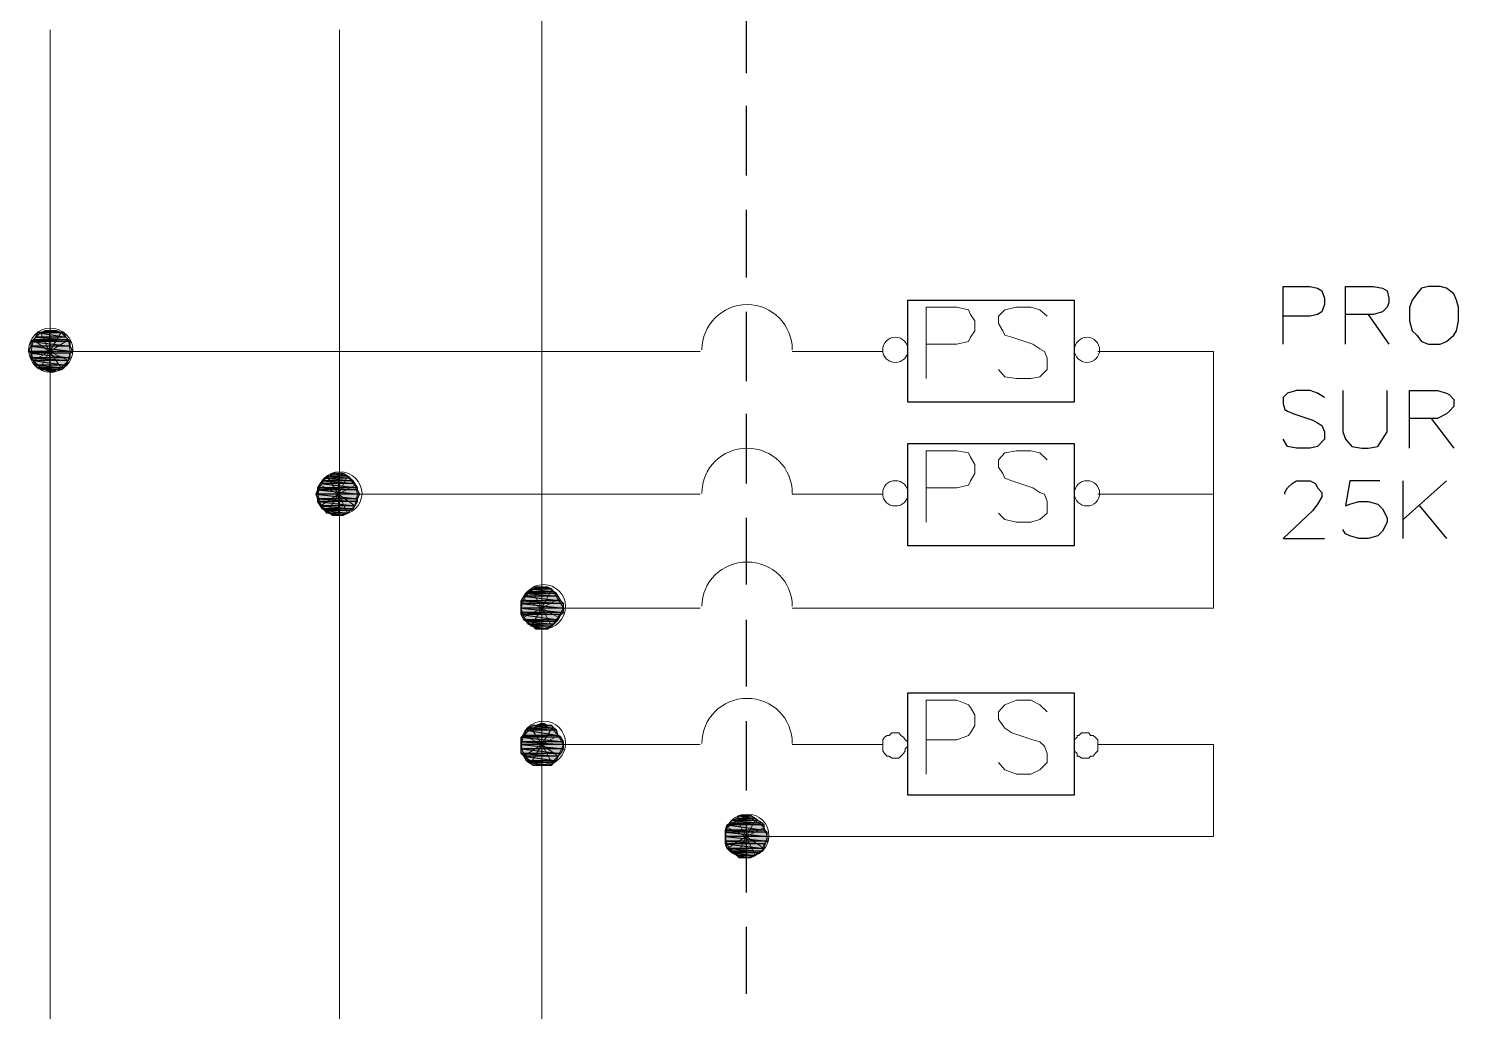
# Model space of a CAD drawing. Header units: millimetres. Extents: x 3240 to 3412, y 1366 to 1426.
# Drawn here: x 3254.672 to 3257.288, y 1376.776 to 1378.575 of the extents above; entities that cross this region are included whole.
import ezdxf

# ---------------------------------------------------------------- set-up
doc = ezdxf.new("R2010")
doc.units = ezdxf.units.MM

msp = doc.modelspace()

# ---------------------------------------------------------------- hatches: boundary and pattern name
at = {"true_color": 0x000007}
h = msp.add_hatch(color=7, dxfattribs=at)
h.paths.add_polyline_path([(3254.7362, 1378.0186), (3254.6882, 1378.0186), (3254.7395, 1378.0103)])
h.paths.add_polyline_path([(3254.6882, 1378.0186), (3254.7395, 1378.0103), (3254.6849, 1378.0103)])
h = msp.add_hatch(color=7, dxfattribs=at)
h.paths.add_polyline_path([(3254.7229, 1378.0219), (3254.7014, 1378.0219), (3254.7312, 1378.0186)])
h.paths.add_polyline_path([(3254.7014, 1378.0219), (3254.7312, 1378.0186), (3254.6932, 1378.0186)])
h = msp.add_hatch(color=7, dxfattribs=at)
h.paths.add_polyline_path([(3254.7477, 1377.9938), (3254.6766, 1377.9938), (3254.7527, 1377.9839)])
h.paths.add_polyline_path([(3254.6766, 1377.9938), (3254.7527, 1377.9839), (3254.6717, 1377.9839)])
h = msp.add_hatch(color=7, dxfattribs=at)
h.paths.add_polyline_path([(3254.7444, 1378.0054), (3254.6799, 1378.0054), (3254.7477, 1378.0021)])
h.paths.add_polyline_path([(3254.6799, 1378.0054), (3254.7477, 1378.0021), (3254.6766, 1378.0021)])
h = msp.add_hatch(color=7, dxfattribs=at)
h.paths.add_polyline_path([(3254.7477, 1378.0021), (3254.6766, 1378.0021), (3254.7477, 1377.9938)])
h.paths.add_polyline_path([(3254.6766, 1378.0021), (3254.7477, 1377.9938), (3254.6766, 1377.9938)])
h = msp.add_hatch(color=7, dxfattribs=at)
h.paths.add_polyline_path([(3254.7395, 1378.0103), (3254.6849, 1378.0103), (3254.7444, 1378.0054)])
h.paths.add_polyline_path([(3254.6849, 1378.0103), (3254.7444, 1378.0054), (3254.6799, 1378.0054)])
h = msp.add_hatch(color=7, dxfattribs=at)
h.paths.add_polyline_path([(3254.7527, 1377.9839), (3254.6717, 1377.9839), (3254.7477, 1377.9806)])
h.paths.add_polyline_path([(3254.6717, 1377.9839), (3254.7477, 1377.9806), (3254.6766, 1377.9806)])
h = msp.add_hatch(color=7, dxfattribs=at)
h.paths.add_polyline_path([(3254.7477, 1377.9806), (3254.6766, 1377.9806), (3254.7477, 1377.9723)])
h.paths.add_polyline_path([(3254.6766, 1377.9806), (3254.7477, 1377.9723), (3254.6766, 1377.9723)])
h = msp.add_hatch(color=7, dxfattribs=at)
h.paths.add_polyline_path([(3254.7477, 1377.9723), (3254.6766, 1377.9723), (3254.7444, 1377.9673)])
h.paths.add_polyline_path([(3254.6766, 1377.9723), (3254.7444, 1377.9673), (3254.6799, 1377.9673)])
h = msp.add_hatch(color=7, dxfattribs=at)
h.paths.add_polyline_path([(3254.7444, 1377.9673), (3254.6799, 1377.9673), (3254.7395, 1377.9591)])
h.paths.add_polyline_path([(3254.6799, 1377.9673), (3254.7395, 1377.9591), (3254.6849, 1377.9591)])
h = msp.add_hatch(color=7, dxfattribs=at)
h.paths.add_polyline_path([(3254.7395, 1377.9591), (3254.6849, 1377.9591), (3254.7362, 1377.9541)])
h.paths.add_polyline_path([(3254.6849, 1377.9591), (3254.7362, 1377.9541), (3254.6882, 1377.9541)])
h = msp.add_hatch(color=7, dxfattribs=at)
h.paths.add_polyline_path([(3254.7362, 1377.9541), (3254.6882, 1377.9541), (3254.7312, 1377.9508)])
h.paths.add_polyline_path([(3254.6882, 1377.9541), (3254.7312, 1377.9508), (3254.6932, 1377.9508)])
h = msp.add_hatch(color=7, dxfattribs=at)
h.paths.add_polyline_path([(3254.7229, 1377.9508), (3254.7014, 1377.9508), (3254.7147, 1377.9458)])
h.paths.add_polyline_path([(3254.7014, 1377.9508), (3254.7147, 1377.9458), (3254.7097, 1377.9458)])
h = msp.add_hatch(color=7, dxfattribs=at)
h.paths.add_polyline_path([(3255.2555, 1377.7556), (3255.2224, 1377.7556), (3255.2604, 1377.7523)])
h.paths.add_polyline_path([(3255.2224, 1377.7556), (3255.2604, 1377.7523), (3255.2141, 1377.7523)])
h = msp.add_hatch(color=7, dxfattribs=at)
h.paths.add_polyline_path([(3255.2472, 1377.7606), (3255.2274, 1377.7606), (3255.2555, 1377.7556)])
h.paths.add_polyline_path([(3255.2274, 1377.7606), (3255.2555, 1377.7556), (3255.2224, 1377.7556)])
h = msp.add_hatch(color=7, dxfattribs=at)
h.paths.add_polyline_path([(3255.2737, 1377.7308), (3255.2009, 1377.7308), (3255.277, 1377.7226)])
h.paths.add_polyline_path([(3255.2009, 1377.7308), (3255.277, 1377.7226), (3255.1976, 1377.7226)])
h = msp.add_hatch(color=7, dxfattribs=at)
h.paths.add_polyline_path([(3255.2687, 1377.7424), (3255.2059, 1377.7424), (3255.2737, 1377.7341)])
h.paths.add_polyline_path([(3255.2059, 1377.7424), (3255.2737, 1377.7341), (3255.2009, 1377.7341)])
h = msp.add_hatch(color=7, dxfattribs=at)
h.paths.add_polyline_path([(3255.2737, 1377.7341), (3255.2009, 1377.7341), (3255.2737, 1377.7308)])
h.paths.add_polyline_path([(3255.2009, 1377.7341), (3255.2737, 1377.7308), (3255.2009, 1377.7308)])
h = msp.add_hatch(color=7, dxfattribs=at)
h.paths.add_polyline_path([(3255.2654, 1377.7474), (3255.2092, 1377.7474), (3255.2687, 1377.7424)])
h.paths.add_polyline_path([(3255.2092, 1377.7474), (3255.2687, 1377.7424), (3255.2059, 1377.7424)])
h = msp.add_hatch(color=7, dxfattribs=at)
h.paths.add_polyline_path([(3255.2604, 1377.7523), (3255.2141, 1377.7523), (3255.2654, 1377.7474)])
h.paths.add_polyline_path([(3255.2141, 1377.7523), (3255.2654, 1377.7474), (3255.2092, 1377.7474)])
h = msp.add_hatch(color=7, dxfattribs=at)
h.paths.add_polyline_path([(3255.277, 1377.7226), (3255.1976, 1377.7226), (3255.2737, 1377.7143)])
h.paths.add_polyline_path([(3255.1976, 1377.7226), (3255.2737, 1377.7143), (3255.2009, 1377.7143)])
h = msp.add_hatch(color=7, dxfattribs=at)
h.paths.add_polyline_path([(3255.2737, 1377.7143), (3255.2009, 1377.7143), (3255.2737, 1377.7093)])
h.paths.add_polyline_path([(3255.2009, 1377.7143), (3255.2737, 1377.7093), (3255.2009, 1377.7093)])
h = msp.add_hatch(color=7, dxfattribs=at)
h.paths.add_polyline_path([(3255.2737, 1377.7093), (3255.2009, 1377.7093), (3255.2687, 1377.7011)])
h.paths.add_polyline_path([(3255.2009, 1377.7093), (3255.2687, 1377.7011), (3255.2059, 1377.7011)])
h = msp.add_hatch(color=7, dxfattribs=at)
h.paths.add_polyline_path([(3255.2687, 1377.7011), (3255.2059, 1377.7011), (3255.2654, 1377.6961)])
h.paths.add_polyline_path([(3255.2059, 1377.7011), (3255.2654, 1377.6961), (3255.2092, 1377.6961)])
h = msp.add_hatch(color=7, dxfattribs=at)
h.paths.add_polyline_path([(3255.2654, 1377.6961), (3255.2092, 1377.6961), (3255.2604, 1377.6928)])
h.paths.add_polyline_path([(3255.2092, 1377.6961), (3255.2604, 1377.6928), (3255.2141, 1377.6928)])
h = msp.add_hatch(color=7, dxfattribs=at)
h.paths.add_polyline_path([(3255.2604, 1377.6928), (3255.2141, 1377.6928), (3255.2555, 1377.6878)])
h.paths.add_polyline_path([(3255.2141, 1377.6928), (3255.2555, 1377.6878), (3255.2224, 1377.6878)])
h = msp.add_hatch(color=7, dxfattribs=at)
h.paths.add_polyline_path([(3255.2555, 1377.6878), (3255.2224, 1377.6878), (3255.2472, 1377.6845)])
h.paths.add_polyline_path([(3255.2224, 1377.6878), (3255.2472, 1377.6845), (3255.2274, 1377.6845)])
h = msp.add_hatch(color=7, dxfattribs=at)
h.paths.add_polyline_path([(3255.6326, 1377.5439), (3255.5863, 1377.5439), (3255.6375, 1377.5406)])
h.paths.add_polyline_path([(3255.5863, 1377.5439), (3255.6375, 1377.5406), (3255.583, 1377.5406)])
h = msp.add_hatch(color=7, dxfattribs=at)
h.paths.add_polyline_path([(3255.6293, 1377.5489), (3255.5945, 1377.5489), (3255.6326, 1377.5439)])
h.paths.add_polyline_path([(3255.5945, 1377.5489), (3255.6326, 1377.5439), (3255.5863, 1377.5439)])
h = msp.add_hatch(color=7, dxfattribs=at)
h.paths.add_polyline_path([(3255.621, 1377.5522), (3255.5995, 1377.5522), (3255.6293, 1377.5489)])
h.paths.add_polyline_path([(3255.5995, 1377.5522), (3255.6293, 1377.5489), (3255.5945, 1377.5489)])
h = msp.add_hatch(color=7, dxfattribs=at)
h.paths.add_polyline_path([(3255.6408, 1377.5357), (3255.578, 1377.5357), (3255.6458, 1377.5274)])
h.paths.add_polyline_path([(3255.578, 1377.5357), (3255.6458, 1377.5274), (3255.573, 1377.5274)])
h = msp.add_hatch(color=7, dxfattribs=at)
h.paths.add_polyline_path([(3255.6458, 1377.5274), (3255.573, 1377.5274), (3255.6508, 1377.5224)])
h.paths.add_polyline_path([(3255.573, 1377.5274), (3255.6508, 1377.5224), (3255.573, 1377.5224)])
h = msp.add_hatch(color=7, dxfattribs=at)
h.paths.add_polyline_path([(3255.6508, 1377.5224), (3255.573, 1377.5224), (3255.6508, 1377.5142)])
h.paths.add_polyline_path([(3255.573, 1377.5224), (3255.6508, 1377.5142), (3255.573, 1377.5142)])
h = msp.add_hatch(color=7, dxfattribs=at)
h.paths.add_polyline_path([(3255.6375, 1377.5406), (3255.583, 1377.5406), (3255.6408, 1377.5357)])
h.paths.add_polyline_path([(3255.583, 1377.5406), (3255.6408, 1377.5357), (3255.578, 1377.5357)])
h = msp.add_hatch(color=7, dxfattribs=at)
h.paths.add_polyline_path([(3255.6508, 1377.5142), (3255.573, 1377.5142), (3255.6508, 1377.5059)])
h.paths.add_polyline_path([(3255.573, 1377.5142), (3255.6508, 1377.5059), (3255.573, 1377.5059)])
h = msp.add_hatch(color=7, dxfattribs=at)
h.paths.add_polyline_path([(3255.6508, 1377.5059), (3255.573, 1377.5059), (3255.6458, 1377.5026)])
h.paths.add_polyline_path([(3255.573, 1377.5059), (3255.6458, 1377.5026), (3255.573, 1377.5026)])
h = msp.add_hatch(color=7, dxfattribs=at)
h.paths.add_polyline_path([(3255.6458, 1377.5026), (3255.573, 1377.5026), (3255.6408, 1377.4927)])
h.paths.add_polyline_path([(3255.573, 1377.5026), (3255.6408, 1377.4927), (3255.578, 1377.4927)])
h = msp.add_hatch(color=7, dxfattribs=at)
h.paths.add_polyline_path([(3255.6408, 1377.4927), (3255.578, 1377.4927), (3255.6375, 1377.4894)])
h.paths.add_polyline_path([(3255.578, 1377.4927), (3255.6375, 1377.4894), (3255.583, 1377.4894)])
h = msp.add_hatch(color=7, dxfattribs=at)
h.paths.add_polyline_path([(3255.6375, 1377.4894), (3255.583, 1377.4894), (3255.6326, 1377.4844)])
h.paths.add_polyline_path([(3255.583, 1377.4894), (3255.6326, 1377.4844), (3255.5863, 1377.4844)])
h = msp.add_hatch(color=7, dxfattribs=at)
h.paths.add_polyline_path([(3255.6326, 1377.4844), (3255.5863, 1377.4844), (3255.6293, 1377.4811)])
h.paths.add_polyline_path([(3255.5863, 1377.4844), (3255.6293, 1377.4811), (3255.5945, 1377.4811)])
h = msp.add_hatch(color=7, dxfattribs=at)
h.paths.add_polyline_path([(3255.6293, 1377.4811), (3255.5945, 1377.4811), (3255.621, 1377.4761)])
h.paths.add_polyline_path([(3255.5945, 1377.4811), (3255.621, 1377.4761), (3255.5995, 1377.4761)])
h = msp.add_hatch(color=7, dxfattribs=at)
h.paths.add_polyline_path([(3255.6375, 1377.2909), (3255.583, 1377.2909), (3255.6408, 1377.281)])
h.paths.add_polyline_path([(3255.583, 1377.2909), (3255.6408, 1377.281), (3255.578, 1377.281)])
h = msp.add_hatch(color=7, dxfattribs=at)
h.paths.add_polyline_path([(3255.6326, 1377.2942), (3255.5863, 1377.2942), (3255.6375, 1377.2909)])
h.paths.add_polyline_path([(3255.5863, 1377.2942), (3255.6375, 1377.2909), (3255.583, 1377.2909)])
h = msp.add_hatch(color=7, dxfattribs=at)
h.paths.add_polyline_path([(3255.6293, 1377.2992), (3255.5945, 1377.2992), (3255.6326, 1377.2942)])
h.paths.add_polyline_path([(3255.5945, 1377.2992), (3255.6326, 1377.2942), (3255.5863, 1377.2942)])
h = msp.add_hatch(color=7, dxfattribs=at)
h.paths.add_polyline_path([(3255.616, 1377.3025), (3255.6078, 1377.3025), (3255.621, 1377.2992)])
h.paths.add_polyline_path([(3255.6078, 1377.3025), (3255.621, 1377.2992), (3255.5995, 1377.2992)])
h = msp.add_hatch(color=7, dxfattribs=at)
h.paths.add_polyline_path([(3255.6408, 1377.281), (3255.578, 1377.281), (3255.6458, 1377.2777)])
h.paths.add_polyline_path([(3255.578, 1377.281), (3255.6458, 1377.2777), (3255.573, 1377.2777)])
h = msp.add_hatch(color=7, dxfattribs=at)
h.paths.add_polyline_path([(3255.6458, 1377.2777), (3255.573, 1377.2777), (3255.6508, 1377.2694)])
h.paths.add_polyline_path([(3255.573, 1377.2777), (3255.6508, 1377.2694), (3255.573, 1377.2694)])
h = msp.add_hatch(color=7, dxfattribs=at)
h.paths.add_polyline_path([(3255.6508, 1377.2694), (3255.573, 1377.2694), (3255.6508, 1377.2644)])
h.paths.add_polyline_path([(3255.573, 1377.2694), (3255.6508, 1377.2644), (3255.573, 1377.2644)])
h = msp.add_hatch(color=7, dxfattribs=at)
h.paths.add_polyline_path([(3255.6508, 1377.2644), (3255.573, 1377.2644), (3255.6508, 1377.2562)])
h.paths.add_polyline_path([(3255.573, 1377.2644), (3255.6508, 1377.2562), (3255.573, 1377.2562)])
h = msp.add_hatch(color=7, dxfattribs=at)
h.paths.add_polyline_path([(3255.6508, 1377.2562), (3255.573, 1377.2562), (3255.6458, 1377.2479)])
h.paths.add_polyline_path([(3255.573, 1377.2562), (3255.6458, 1377.2479), (3255.573, 1377.2479)])
h = msp.add_hatch(color=7, dxfattribs=at)
h.paths.add_polyline_path([(3255.6458, 1377.2479), (3255.573, 1377.2479), (3255.6408, 1377.2429)])
h.paths.add_polyline_path([(3255.573, 1377.2479), (3255.6408, 1377.2429), (3255.578, 1377.2429)])
h = msp.add_hatch(color=7, dxfattribs=at)
h.paths.add_polyline_path([(3255.6408, 1377.2429), (3255.578, 1377.2429), (3255.6375, 1377.2347)])
h.paths.add_polyline_path([(3255.578, 1377.2429), (3255.6375, 1377.2347), (3255.583, 1377.2347)])
h = msp.add_hatch(color=7, dxfattribs=at)
h.paths.add_polyline_path([(3255.6375, 1377.2347), (3255.583, 1377.2347), (3255.6326, 1377.2313)])
h.paths.add_polyline_path([(3255.583, 1377.2347), (3255.6326, 1377.2313), (3255.5863, 1377.2313)])
h = msp.add_hatch(color=7, dxfattribs=at)
h.paths.add_polyline_path([(3255.6326, 1377.2313), (3255.5863, 1377.2313), (3255.6293, 1377.2264)])
h.paths.add_polyline_path([(3255.5863, 1377.2313), (3255.6293, 1377.2264), (3255.5945, 1377.2264)])
h = msp.add_hatch(color=7, dxfattribs=at)
h.paths.add_polyline_path([(3256.0063, 1377.1255), (3255.9584, 1377.1255), (3256.0146, 1377.1205)])
h.paths.add_polyline_path([(3255.9584, 1377.1255), (3256.0146, 1377.1205), (3255.9551, 1377.1205)])
h = msp.add_hatch(color=7, dxfattribs=at)
h.paths.add_polyline_path([(3256.0014, 1377.1288), (3255.9683, 1377.1288), (3256.0063, 1377.1255)])
h.paths.add_polyline_path([(3255.9683, 1377.1288), (3256.0063, 1377.1255), (3255.9584, 1377.1255)])
h = msp.add_hatch(color=7, dxfattribs=at)
h.paths.add_polyline_path([(3255.9931, 1377.1338), (3255.9716, 1377.1338), (3256.0014, 1377.1288)])
h.paths.add_polyline_path([(3255.9716, 1377.1338), (3256.0014, 1377.1288), (3255.9683, 1377.1288)])
h = msp.add_hatch(color=7, dxfattribs=at)
h.paths.add_polyline_path([(3256.0179, 1377.1172), (3255.9501, 1377.1172), (3256.0179, 1377.1073)])
h.paths.add_polyline_path([(3255.9501, 1377.1172), (3256.0179, 1377.1073), (3255.9468, 1377.1073)])
h = msp.add_hatch(color=7, dxfattribs=at)
h.paths.add_polyline_path([(3256.0179, 1377.1073), (3255.9468, 1377.1073), (3256.0229, 1377.104)])
h.paths.add_polyline_path([(3255.9468, 1377.1073), (3256.0229, 1377.104), (3255.9468, 1377.104)])
h = msp.add_hatch(color=7, dxfattribs=at)
h.paths.add_polyline_path([(3256.0229, 1377.104), (3255.9468, 1377.104), (3256.0229, 1377.0957)])
h.paths.add_polyline_path([(3255.9468, 1377.104), (3256.0229, 1377.0957), (3255.9468, 1377.0957)])
h = msp.add_hatch(color=7, dxfattribs=at)
h.paths.add_polyline_path([(3256.0146, 1377.1205), (3255.9551, 1377.1205), (3256.0179, 1377.1172)])
h.paths.add_polyline_path([(3255.9551, 1377.1205), (3256.0179, 1377.1172), (3255.9501, 1377.1172)])
h = msp.add_hatch(color=7, dxfattribs=at)
h.paths.add_polyline_path([(3256.0229, 1377.0957), (3255.9468, 1377.0957), (3256.0229, 1377.0875)])
h.paths.add_polyline_path([(3255.9468, 1377.0957), (3256.0229, 1377.0875), (3255.9468, 1377.0875)])
h = msp.add_hatch(color=7, dxfattribs=at)
h.paths.add_polyline_path([(3256.0229, 1377.0875), (3255.9468, 1377.0875), (3256.0179, 1377.0825)])
h.paths.add_polyline_path([(3255.9468, 1377.0875), (3256.0179, 1377.0825), (3255.9468, 1377.0825)])
h = msp.add_hatch(color=7, dxfattribs=at)
h.paths.add_polyline_path([(3256.0179, 1377.0825), (3255.9468, 1377.0825), (3256.0179, 1377.0742)])
h.paths.add_polyline_path([(3255.9468, 1377.0825), (3256.0179, 1377.0742), (3255.9501, 1377.0742)])
h = msp.add_hatch(color=7, dxfattribs=at)
h.paths.add_polyline_path([(3256.0179, 1377.0742), (3255.9501, 1377.0742), (3256.0146, 1377.0693)])
h.paths.add_polyline_path([(3255.9501, 1377.0742), (3256.0146, 1377.0693), (3255.9551, 1377.0693)])
h = msp.add_hatch(color=7, dxfattribs=at)
h.paths.add_polyline_path([(3256.0146, 1377.0693), (3255.9551, 1377.0693), (3256.0063, 1377.066)])
h.paths.add_polyline_path([(3255.9551, 1377.0693), (3256.0063, 1377.066), (3255.9584, 1377.066)])
h = msp.add_hatch(color=7, dxfattribs=at)
h.paths.add_polyline_path([(3256.0063, 1377.066), (3255.9584, 1377.066), (3256.0014, 1377.061)])
h.paths.add_polyline_path([(3255.9584, 1377.066), (3256.0014, 1377.061), (3255.9683, 1377.061)])
h = msp.add_hatch(color=7, dxfattribs=at)
h.paths.add_polyline_path([(3256.0014, 1377.061), (3255.9683, 1377.061), (3255.9931, 1377.0577)])
h.paths.add_polyline_path([(3255.9683, 1377.061), (3255.9931, 1377.0577), (3255.9716, 1377.0577)])

# ---------------------------------------------------------------- linework, layer by layer
at = {"color": 7, "linetype": 'Continuous', "lineweight": 13, "true_color": 0x000007}
msp.add_lwpolyline([(3255.6111, 1379.7072), (3255.6111, 1371.2194), (3255.6111, 1371.2194)], dxfattribs=at)
at = {"color": 7, "linetype": 'Continuous', "lineweight": 25, "true_color": 0x000007}
for points in [[(3255.9848, 1378.619), (3255.9848, 1378.4933), (3255.9848, 1378.4933)], [(3255.9848, 1378.4337), (3255.9848, 1378.3064), (3255.9848, 1378.3064)], [(3255.9848, 1378.2435), (3255.9848, 1378.1195), (3255.9848, 1378.1195)], [(3256.9673, 1377.9971), (3256.9673, 1378.103), (3257.0169, 1378.103), (3257.0301, 1378.0996), (3257.0384, 1378.0947), (3257.0433, 1378.0814), (3257.0433, 1378.0699), (3257.0384, 1378.0566), (3257.0301, 1378.0517), (3257.0169, 1378.0484), (3256.9673, 1378.0484)], [(3257.0814, 1377.9971), (3257.0814, 1378.103), (3257.1327, 1378.103), (3257.1492, 1378.0996), (3257.1575, 1378.0947), (3257.1608, 1378.0814), (3257.1608, 1378.0732), (3257.1575, 1378.0649), (3257.1492, 1378.0566), (3257.1327, 1378.0517), (3257.0814, 1378.0517)], [(3255.9848, 1378.0566), (3255.9848, 1377.9293), (3255.9848, 1377.9293)], [(3257.1227, 1378.0517), (3257.1608, 1377.9971), (3257.1608, 1377.9971)], [(3257.0433, 1377.8995), (3257.0301, 1377.9078), (3257.0169, 1377.9128), (3256.9921, 1377.9128), (3256.9755, 1377.9078), (3256.9673, 1377.8995), (3256.9673, 1377.8879), (3256.9706, 1377.878), (3256.9755, 1377.8747), (3256.9871, 1377.8698), (3257.0218, 1377.8582), (3257.0301, 1377.8532), (3257.0384, 1377.8483), (3257.0433, 1377.8367), (3257.0433, 1377.8234), (3257.0301, 1377.8102), (3257.0169, 1377.8069), (3256.9921, 1377.8069), (3256.9755, 1377.8102), (3256.9673, 1377.8234)], [(3257.0764, 1377.9128), (3257.0764, 1377.8367), (3257.0814, 1377.8234), (3257.093, 1377.8102), (3257.1112, 1377.8069), (3257.1227, 1377.8069), (3257.1409, 1377.8102), (3257.1492, 1377.8234), (3257.1575, 1377.8367), (3257.1575, 1377.9128)], [(3257.1988, 1377.8069), (3257.1988, 1377.9128), (3257.2501, 1377.9128), (3257.2666, 1377.9078), (3257.2716, 1377.9045), (3257.2798, 1377.8962), (3257.2798, 1377.883), (3257.2716, 1377.8747), (3257.2666, 1377.8698), (3257.2501, 1377.8615), (3257.1988, 1377.8615)], [(3255.9848, 1377.8698), (3255.9848, 1377.7424), (3255.9848, 1377.7424)], [(3257.2385, 1377.8615), (3257.2798, 1377.8069), (3257.2798, 1377.8069)], [(3256.9706, 1377.7226), (3256.9706, 1377.7259), (3256.9755, 1377.7341), (3256.9838, 1377.7424), (3256.9921, 1377.7474), (3257.0169, 1377.7474), (3257.0268, 1377.7424), (3257.0301, 1377.7341), (3257.0384, 1377.7259), (3257.0384, 1377.7176), (3257.0301, 1377.7044), (3257.0218, 1377.6928), (3256.9673, 1377.6415), (3257.0433, 1377.6415)], [(3257.1442, 1377.7474), (3257.0897, 1377.7474), (3257.0814, 1377.7011), (3257.0897, 1377.7044), (3257.1062, 1377.7093), (3257.1227, 1377.7093), (3257.1409, 1377.7044), (3257.1492, 1377.6961), (3257.1575, 1377.6796), (3257.1575, 1377.6713), (3257.1492, 1377.6547), (3257.1409, 1377.6465), (3257.1227, 1377.6415), (3257.1062, 1377.6415), (3257.0897, 1377.6465), (3257.0814, 1377.6498), (3257.0764, 1377.6581)], [(3257.1872, 1377.6415), (3257.1872, 1377.7474), (3257.1872, 1377.7474)], [(3257.2666, 1377.7474), (3257.1872, 1377.6762), (3257.1872, 1377.6762)], [(3257.217, 1377.7011), (3257.2666, 1377.6415), (3257.2666, 1377.6415)], [(3255.9848, 1377.6796), (3255.9848, 1377.5572), (3255.9848, 1377.5572)], [(3255.9848, 1377.4927), (3255.9848, 1377.3703), (3255.9848, 1377.3703)], [(3255.9848, 1377.3074), (3255.9848, 1377.1801), (3255.9848, 1377.1801)], [(3255.9848, 1377.1205), (3255.9848, 1376.9932), (3255.9848, 1376.9932)], [(3255.9848, 1376.9303), (3255.9848, 1376.8079), (3255.9848, 1376.8079)]]:
    msp.add_lwpolyline(points, dxfattribs=at)
at = {"color": 7, "linetype": 'Continuous', "lineweight": 20, "true_color": 0x000007}
for points in [[(3254.7113, 1378.5727), (3254.7113, 1371.2194), (3254.7113, 1371.2194)], [(3255.2406, 1378.5727), (3255.2406, 1371.2194), (3255.2406, 1371.2194)]]:
    msp.add_lwpolyline(points, dxfattribs=at)
at = {"color": 7, "linetype": 'Continuous', "lineweight": 25, "true_color": 0x000007}
for points in [[(3257.2335, 1378.103), (3257.2203, 1378.0996), (3257.212, 1378.0897), (3257.2038, 1378.0781), (3257.1988, 1378.0649), (3257.1988, 1378.0401), (3257.2038, 1378.0219), (3257.212, 1378.0136), (3257.2203, 1378.0021), (3257.2335, 1377.9971), (3257.255, 1377.9971), (3257.2666, 1378.0021), (3257.2798, 1378.0136), (3257.2848, 1378.0219), (3257.2881, 1378.0401), (3257.2881, 1378.0649), (3257.2848, 1378.0781), (3257.2798, 1378.0897), (3257.2666, 1378.0996), (3257.255, 1378.103)], [(3256.2809, 1378.0781), (3256.5852, 1378.0781), (3256.5852, 1377.8913), (3256.2809, 1377.8913)], [(3256.2809, 1377.8152), (3256.5852, 1377.8152), (3256.5852, 1377.6283), (3256.2809, 1377.6283)], [(3256.2809, 1377.3587), (3256.5852, 1377.3587), (3256.5852, 1377.1718), (3256.2809, 1377.1718)]]:
    msp.add_lwpolyline(points, close=True, dxfattribs=at)
at = {"color": 7, "linetype": 'Continuous', "lineweight": 15, "true_color": 0x000007}
for points in [[(3256.314, 1377.9343), (3256.314, 1378.0649), (3256.3702, 1378.0649), (3256.3917, 1378.0599), (3256.395, 1378.0517), (3256.4033, 1378.0401), (3256.4033, 1378.0219), (3256.395, 1378.0103), (3256.3917, 1378.0021), (3256.3702, 1377.9971), (3256.314, 1377.9971)], [(3256.5356, 1378.0484), (3256.5224, 1378.0599), (3256.5058, 1378.0649), (3256.4794, 1378.0649), (3256.4579, 1378.0599), (3256.4463, 1378.0484), (3256.4463, 1378.0351), (3256.4546, 1378.0219), (3256.4579, 1378.0136), (3256.4711, 1378.0103), (3256.5091, 1377.9971), (3256.5224, 1377.9888), (3256.5306, 1377.9839), (3256.5356, 1377.9723), (3256.5356, 1377.9508), (3256.5224, 1377.9376), (3256.5058, 1377.9343), (3256.4794, 1377.9343), (3256.4579, 1377.9376), (3256.4463, 1377.9508)], [(3254.7097, 1378.0219), (3254.6932, 1378.0186), (3254.7097, 1377.9839), (3254.6799, 1378.0054), (3254.6932, 1378.0186)], [(3254.7444, 1378.0054), (3254.7312, 1378.0186), (3254.7097, 1377.9839), (3254.7097, 1378.0219), (3254.7312, 1378.0186)], [(3254.6799, 1378.0054), (3254.6766, 1377.9839), (3254.7097, 1377.9839), (3254.6799, 1377.9673), (3254.6766, 1377.9839)], [(3254.6799, 1377.9673), (3254.6932, 1377.9541), (3254.7097, 1377.9839), (3254.7097, 1377.9458), (3254.6932, 1377.9541)], [(3255.9005, 1377.9839), (3254.7097, 1377.9839), (3254.7097, 1377.9839)], [(3254.7097, 1377.9458), (3254.7312, 1377.9541), (3254.7097, 1377.9839), (3254.7444, 1377.9673), (3254.7312, 1377.9541)], [(3254.7444, 1377.9673), (3254.7477, 1377.9839), (3254.7097, 1377.9839)], [(3256.6282, 1377.9839), (3256.8399, 1377.9839), (3256.8399, 1377.5142), (3256.0692, 1377.5142)], [(3256.0692, 1377.9839), (3256.2346, 1377.9839), (3256.2346, 1377.9839)], [(3256.314, 1377.6713), (3256.314, 1377.8019), (3256.3702, 1377.8019), (3256.3917, 1377.7986), (3256.395, 1377.7904), (3256.4033, 1377.7771), (3256.4033, 1377.7606), (3256.395, 1377.7474), (3256.3917, 1377.7391), (3256.3702, 1377.7341), (3256.314, 1377.7341)], [(3256.5356, 1377.7854), (3256.5224, 1377.7986), (3256.5058, 1377.8019), (3256.4794, 1377.8019), (3256.4579, 1377.7986), (3256.4463, 1377.7854), (3256.4463, 1377.7722), (3256.4546, 1377.7606), (3256.4579, 1377.7523), (3256.4711, 1377.7474), (3256.5091, 1377.7341), (3256.5224, 1377.7259), (3256.5306, 1377.7226), (3256.5356, 1377.7093), (3256.5356, 1377.6878), (3256.5224, 1377.6762), (3256.5058, 1377.6713), (3256.4794, 1377.6713), (3256.4579, 1377.6762), (3256.4463, 1377.6878)], [(3255.9005, 1377.7226), (3255.2389, 1377.7226), (3255.2389, 1377.7226)], [(3256.0692, 1377.7226), (3256.2346, 1377.7226), (3256.2346, 1377.7226)], [(3256.6282, 1377.7226), (3256.8399, 1377.7226), (3256.8399, 1377.7226)], [(3255.6111, 1377.5522), (3255.5912, 1377.5489), (3255.6111, 1377.5142), (3255.578, 1377.5307), (3255.5912, 1377.5489)], [(3255.6408, 1377.5307), (3255.6293, 1377.5489), (3255.6111, 1377.5142), (3255.6111, 1377.5522), (3255.6293, 1377.5489)], [(3255.578, 1377.5307), (3255.573, 1377.5142), (3255.6111, 1377.5142), (3255.578, 1377.4976), (3255.573, 1377.5142)], [(3255.578, 1377.4976), (3255.5912, 1377.4811), (3255.6111, 1377.5142), (3255.6111, 1377.4761), (3255.5912, 1377.4811)], [(3255.6111, 1377.4761), (3255.6293, 1377.4811), (3255.6111, 1377.5142), (3255.6408, 1377.4976), (3255.6293, 1377.4811)], [(3255.6408, 1377.4976), (3255.6508, 1377.5142), (3255.6111, 1377.5142)], [(3255.9005, 1377.5142), (3255.6111, 1377.5142), (3255.6111, 1377.5142)], [(3256.314, 1377.2098), (3256.314, 1377.3455), (3256.3702, 1377.3455), (3256.3917, 1377.3372), (3256.395, 1377.3322), (3256.4033, 1377.319), (3256.4033, 1377.2992), (3256.395, 1377.2859), (3256.3917, 1377.281), (3256.3702, 1377.2727), (3256.314, 1377.2727)], [(3256.5356, 1377.324), (3256.5224, 1377.3372), (3256.5058, 1377.3455), (3256.4794, 1377.3455), (3256.4579, 1377.3372), (3256.4463, 1377.324), (3256.4463, 1377.3107), (3256.4546, 1377.2992), (3256.4579, 1377.2942), (3256.4711, 1377.2859), (3256.5091, 1377.2727), (3256.5224, 1377.2694), (3256.5306, 1377.2611), (3256.5356, 1377.2479), (3256.5356, 1377.2313), (3256.5224, 1377.2181), (3256.5058, 1377.2098), (3256.4794, 1377.2098), (3256.4579, 1377.2181), (3256.4463, 1377.2313)], [(3255.6111, 1377.2992), (3255.5912, 1377.2942), (3255.6111, 1377.2644), (3255.578, 1377.281), (3255.5912, 1377.2942)], [(3255.6408, 1377.281), (3255.6293, 1377.2942), (3255.6111, 1377.2644), (3255.6111, 1377.2992), (3255.6293, 1377.2942)], [(3255.578, 1377.281), (3255.573, 1377.2644), (3255.6111, 1377.2644), (3255.578, 1377.2429), (3255.573, 1377.2644)], [(3255.578, 1377.2429), (3255.5912, 1377.2313), (3255.6111, 1377.2644), (3255.6111, 1377.2264), (3255.5912, 1377.2313)], [(3255.9005, 1377.2644), (3255.6111, 1377.2644), (3255.6111, 1377.2644)], [(3255.6111, 1377.2264), (3255.6293, 1377.2313), (3255.6111, 1377.2644), (3255.6408, 1377.2429), (3255.6293, 1377.2313)], [(3255.6408, 1377.2429), (3255.6508, 1377.2644), (3255.6111, 1377.2644)], [(3256.2346, 1377.2644), (3256.0692, 1377.2644), (3256.0692, 1377.2644)], [(3256.6282, 1377.2644), (3256.8399, 1377.2644), (3256.8399, 1377.2644)], [(3256.8399, 1377.2644), (3256.8399, 1377.0957), (3256.8399, 1377.0957)], [(3256.8399, 1377.0957), (3255.9848, 1377.0957), (3255.9848, 1377.0957)]]:
    msp.add_lwpolyline(points, dxfattribs=at)
at = {"color": 7, "linetype": 'Continuous', "lineweight": -2, "true_color": 0x000007}
for points in [[(3254.6882, 1378.0186), (3254.7395, 1378.0103), (3254.6849, 1378.0103)], [(3254.6932, 1378.0186), (3254.7362, 1378.0186), (3254.6882, 1378.0186)], [(3254.7362, 1378.0186), (3254.6882, 1378.0186), (3254.7395, 1378.0103)], [(3254.7014, 1378.0219), (3254.7312, 1378.0186), (3254.6932, 1378.0186)], [(3254.7312, 1378.0186), (3254.6932, 1378.0186), (3254.7362, 1378.0186)], [(3254.7097, 1378.0219), (3254.7229, 1378.0219), (3254.7014, 1378.0219)], [(3254.7229, 1378.0219), (3254.7014, 1378.0219), (3254.7312, 1378.0186)], [(3254.7147, 1378.0219), (3254.7097, 1378.0219), (3254.7229, 1378.0219)], [(3254.6766, 1377.9938), (3254.7527, 1377.9839), (3254.6717, 1377.9839)], [(3254.6799, 1378.0054), (3254.7477, 1378.0021), (3254.6766, 1378.0021)], [(3254.7477, 1378.0021), (3254.6766, 1378.0021), (3254.7477, 1377.9938)], [(3254.6766, 1378.0021), (3254.7477, 1377.9938), (3254.6766, 1377.9938)], [(3254.7477, 1377.9938), (3254.6766, 1377.9938), (3254.7527, 1377.9839)], [(3254.6849, 1378.0103), (3254.7444, 1378.0054), (3254.6799, 1378.0054)], [(3254.7444, 1378.0054), (3254.6799, 1378.0054), (3254.7477, 1378.0021)], [(3254.7395, 1378.0103), (3254.6849, 1378.0103), (3254.7444, 1378.0054)], [(3254.7527, 1377.9839), (3254.6717, 1377.9839), (3254.7477, 1377.9806)], [(3254.6717, 1377.9839), (3254.7477, 1377.9806), (3254.6766, 1377.9806)], [(3254.7477, 1377.9806), (3254.6766, 1377.9806), (3254.7477, 1377.9723)], [(3254.6766, 1377.9806), (3254.7477, 1377.9723), (3254.6766, 1377.9723)], [(3254.7477, 1377.9723), (3254.6766, 1377.9723), (3254.7444, 1377.9673)], [(3254.6766, 1377.9723), (3254.7444, 1377.9673), (3254.6799, 1377.9673)], [(3254.7444, 1377.9673), (3254.6799, 1377.9673), (3254.7395, 1377.9591)], [(3254.6799, 1377.9673), (3254.7395, 1377.9591), (3254.6849, 1377.9591)], [(3254.7395, 1377.9591), (3254.6849, 1377.9591), (3254.7362, 1377.9541)], [(3254.6849, 1377.9591), (3254.7362, 1377.9541), (3254.6882, 1377.9541)], [(3254.7362, 1377.9541), (3254.6882, 1377.9541), (3254.7312, 1377.9508)], [(3254.6882, 1377.9541), (3254.7312, 1377.9508), (3254.6932, 1377.9508)], [(3254.7312, 1377.9508), (3254.6932, 1377.9508), (3254.7229, 1377.9508)], [(3254.6932, 1377.9508), (3254.7229, 1377.9508), (3254.7014, 1377.9508)], [(3254.7229, 1377.9508), (3254.7014, 1377.9508), (3254.7147, 1377.9458)], [(3254.7014, 1377.9508), (3254.7147, 1377.9458), (3254.7097, 1377.9458)], [(3255.2224, 1377.7556), (3255.2604, 1377.7523), (3255.2141, 1377.7523)], [(3255.2274, 1377.7606), (3255.2555, 1377.7556), (3255.2224, 1377.7556)], [(3255.2555, 1377.7556), (3255.2224, 1377.7556), (3255.2604, 1377.7523)], [(3255.2356, 1377.7606), (3255.2472, 1377.7606), (3255.2274, 1377.7606)], [(3255.2472, 1377.7606), (3255.2274, 1377.7606), (3255.2555, 1377.7556)], [(3255.2389, 1377.7606), (3255.2356, 1377.7606), (3255.2472, 1377.7606)], [(3255.2009, 1377.7308), (3255.277, 1377.7226), (3255.1976, 1377.7226)], [(3255.2059, 1377.7424), (3255.2737, 1377.7341), (3255.2009, 1377.7341)], [(3255.2737, 1377.7341), (3255.2009, 1377.7341), (3255.2737, 1377.7308)], [(3255.2009, 1377.7341), (3255.2737, 1377.7308), (3255.2009, 1377.7308)], [(3255.2737, 1377.7308), (3255.2009, 1377.7308), (3255.277, 1377.7226)], [(3255.2092, 1377.7474), (3255.2687, 1377.7424), (3255.2059, 1377.7424)], [(3255.2687, 1377.7424), (3255.2059, 1377.7424), (3255.2737, 1377.7341)], [(3255.2141, 1377.7523), (3255.2654, 1377.7474), (3255.2092, 1377.7474)], [(3255.2654, 1377.7474), (3255.2092, 1377.7474), (3255.2687, 1377.7424)], [(3255.2604, 1377.7523), (3255.2141, 1377.7523), (3255.2654, 1377.7474)], [(3255.277, 1377.7226), (3255.1976, 1377.7226), (3255.2737, 1377.7143)], [(3255.1976, 1377.7226), (3255.2737, 1377.7143), (3255.2009, 1377.7143)], [(3255.2737, 1377.7143), (3255.2009, 1377.7143), (3255.2737, 1377.7093)], [(3255.2009, 1377.7143), (3255.2737, 1377.7093), (3255.2009, 1377.7093)], [(3255.2737, 1377.7093), (3255.2009, 1377.7093), (3255.2687, 1377.7011)], [(3255.2009, 1377.7093), (3255.2687, 1377.7011), (3255.2059, 1377.7011)], [(3255.2687, 1377.7011), (3255.2059, 1377.7011), (3255.2654, 1377.6961)], [(3255.2059, 1377.7011), (3255.2654, 1377.6961), (3255.2092, 1377.6961)], [(3255.2654, 1377.6961), (3255.2092, 1377.6961), (3255.2604, 1377.6928)], [(3255.2092, 1377.6961), (3255.2604, 1377.6928), (3255.2141, 1377.6928)], [(3255.2604, 1377.6928), (3255.2141, 1377.6928), (3255.2555, 1377.6878)], [(3255.2141, 1377.6928), (3255.2555, 1377.6878), (3255.2224, 1377.6878)], [(3255.2555, 1377.6878), (3255.2224, 1377.6878), (3255.2472, 1377.6845)], [(3255.2224, 1377.6878), (3255.2472, 1377.6845), (3255.2274, 1377.6845)], [(3255.2472, 1377.6845), (3255.2274, 1377.6845), (3255.2389, 1377.6845)], [(3255.2274, 1377.6845), (3255.2389, 1377.6845), (3255.2356, 1377.6845)], [(3255.5863, 1377.5439), (3255.6375, 1377.5406), (3255.583, 1377.5406)], [(3255.5945, 1377.5489), (3255.6326, 1377.5439), (3255.5863, 1377.5439)], [(3255.6326, 1377.5439), (3255.5863, 1377.5439), (3255.6375, 1377.5406)], [(3255.5995, 1377.5522), (3255.6293, 1377.5489), (3255.5945, 1377.5489)], [(3255.6293, 1377.5489), (3255.5945, 1377.5489), (3255.6326, 1377.5439)], [(3255.6078, 1377.5522), (3255.621, 1377.5522), (3255.5995, 1377.5522)], [(3255.621, 1377.5522), (3255.5995, 1377.5522), (3255.6293, 1377.5489)], [(3255.616, 1377.5522), (3255.6078, 1377.5522), (3255.621, 1377.5522)], [(3255.578, 1377.5357), (3255.6458, 1377.5274), (3255.573, 1377.5274)], [(3255.6458, 1377.5274), (3255.573, 1377.5274), (3255.6508, 1377.5224)], [(3255.573, 1377.5274), (3255.6508, 1377.5224), (3255.573, 1377.5224)], [(3255.6508, 1377.5224), (3255.573, 1377.5224), (3255.6508, 1377.5142)], [(3255.573, 1377.5224), (3255.6508, 1377.5142), (3255.573, 1377.5142)], [(3255.583, 1377.5406), (3255.6408, 1377.5357), (3255.578, 1377.5357)], [(3255.6408, 1377.5357), (3255.578, 1377.5357), (3255.6458, 1377.5274)], [(3255.6375, 1377.5406), (3255.583, 1377.5406), (3255.6408, 1377.5357)], [(3255.6508, 1377.5142), (3255.573, 1377.5142), (3255.6508, 1377.5059)], [(3255.573, 1377.5142), (3255.6508, 1377.5059), (3255.573, 1377.5059)], [(3255.6508, 1377.5059), (3255.573, 1377.5059), (3255.6458, 1377.5026)], [(3255.573, 1377.5059), (3255.6458, 1377.5026), (3255.573, 1377.5026)], [(3255.6458, 1377.5026), (3255.573, 1377.5026), (3255.6408, 1377.4927)], [(3255.573, 1377.5026), (3255.6408, 1377.4927), (3255.578, 1377.4927)], [(3255.6408, 1377.4927), (3255.578, 1377.4927), (3255.6375, 1377.4894)], [(3255.578, 1377.4927), (3255.6375, 1377.4894), (3255.583, 1377.4894)], [(3255.6375, 1377.4894), (3255.583, 1377.4894), (3255.6326, 1377.4844)], [(3255.583, 1377.4894), (3255.6326, 1377.4844), (3255.5863, 1377.4844)], [(3255.6326, 1377.4844), (3255.5863, 1377.4844), (3255.6293, 1377.4811)], [(3255.5863, 1377.4844), (3255.6293, 1377.4811), (3255.5945, 1377.4811)], [(3255.6293, 1377.4811), (3255.5945, 1377.4811), (3255.621, 1377.4761)], [(3255.5945, 1377.4811), (3255.621, 1377.4761), (3255.5995, 1377.4761)], [(3255.621, 1377.4761), (3255.5995, 1377.4761), (3255.616, 1377.4761)], [(3255.5995, 1377.4761), (3255.616, 1377.4761), (3255.6078, 1377.4761)], [(3255.583, 1377.2909), (3255.6408, 1377.281), (3255.578, 1377.281)], [(3255.5863, 1377.2942), (3255.6375, 1377.2909), (3255.583, 1377.2909)], [(3255.6375, 1377.2909), (3255.583, 1377.2909), (3255.6408, 1377.281)], [(3255.5945, 1377.2992), (3255.6326, 1377.2942), (3255.5863, 1377.2942)], [(3255.6326, 1377.2942), (3255.5863, 1377.2942), (3255.6375, 1377.2909)], [(3255.5995, 1377.2992), (3255.6293, 1377.2992), (3255.5945, 1377.2992)], [(3255.6293, 1377.2992), (3255.5945, 1377.2992), (3255.6326, 1377.2942)], [(3255.6078, 1377.3025), (3255.621, 1377.2992), (3255.5995, 1377.2992)], [(3255.621, 1377.2992), (3255.5995, 1377.2992), (3255.6293, 1377.2992)], [(3255.616, 1377.3025), (3255.6078, 1377.3025), (3255.621, 1377.2992)], [(3255.578, 1377.281), (3255.6458, 1377.2777), (3255.573, 1377.2777)], [(3255.6458, 1377.2777), (3255.573, 1377.2777), (3255.6508, 1377.2694)], [(3255.573, 1377.2777), (3255.6508, 1377.2694), (3255.573, 1377.2694)], [(3255.6508, 1377.2694), (3255.573, 1377.2694), (3255.6508, 1377.2644)], [(3255.573, 1377.2694), (3255.6508, 1377.2644), (3255.573, 1377.2644)], [(3255.6508, 1377.2644), (3255.573, 1377.2644), (3255.6508, 1377.2562)], [(3255.573, 1377.2644), (3255.6508, 1377.2562), (3255.573, 1377.2562)], [(3255.6508, 1377.2562), (3255.573, 1377.2562), (3255.6458, 1377.2479)], [(3255.573, 1377.2562), (3255.6458, 1377.2479), (3255.573, 1377.2479)], [(3255.6408, 1377.281), (3255.578, 1377.281), (3255.6458, 1377.2777)], [(3255.6458, 1377.2479), (3255.573, 1377.2479), (3255.6408, 1377.2429)], [(3255.573, 1377.2479), (3255.6408, 1377.2429), (3255.578, 1377.2429)], [(3255.6408, 1377.2429), (3255.578, 1377.2429), (3255.6375, 1377.2347)], [(3255.578, 1377.2429), (3255.6375, 1377.2347), (3255.583, 1377.2347)], [(3255.6375, 1377.2347), (3255.583, 1377.2347), (3255.6326, 1377.2313)], [(3255.583, 1377.2347), (3255.6326, 1377.2313), (3255.5863, 1377.2313)], [(3255.6326, 1377.2313), (3255.5863, 1377.2313), (3255.6293, 1377.2264)], [(3255.5863, 1377.2313), (3255.6293, 1377.2264), (3255.5945, 1377.2264)], [(3255.6293, 1377.2264), (3255.5945, 1377.2264), (3255.621, 1377.2264)], [(3255.5945, 1377.2264), (3255.621, 1377.2264), (3255.5995, 1377.2264)], [(3255.621, 1377.2264), (3255.5995, 1377.2264), (3255.616, 1377.2264)], [(3255.5995, 1377.2264), (3255.616, 1377.2264), (3255.6078, 1377.2264)], [(3255.9584, 1377.1255), (3256.0146, 1377.1205), (3255.9551, 1377.1205)], [(3255.9683, 1377.1288), (3256.0063, 1377.1255), (3255.9584, 1377.1255)], [(3256.0063, 1377.1255), (3255.9584, 1377.1255), (3256.0146, 1377.1205)], [(3255.9716, 1377.1338), (3256.0014, 1377.1288), (3255.9683, 1377.1288)], [(3256.0014, 1377.1288), (3255.9683, 1377.1288), (3256.0063, 1377.1255)], [(3255.9799, 1377.1338), (3255.9931, 1377.1338), (3255.9716, 1377.1338)], [(3255.9931, 1377.1338), (3255.9716, 1377.1338), (3256.0014, 1377.1288)], [(3255.9882, 1377.1338), (3255.9799, 1377.1338), (3255.9931, 1377.1338)], [(3255.9501, 1377.1172), (3256.0179, 1377.1073), (3255.9468, 1377.1073)], [(3256.0179, 1377.1073), (3255.9468, 1377.1073), (3256.0229, 1377.104)], [(3255.9468, 1377.1073), (3256.0229, 1377.104), (3255.9468, 1377.104)], [(3256.0229, 1377.104), (3255.9468, 1377.104), (3256.0229, 1377.0957)], [(3255.9468, 1377.104), (3256.0229, 1377.0957), (3255.9468, 1377.0957)], [(3255.9551, 1377.1205), (3256.0179, 1377.1172), (3255.9501, 1377.1172)], [(3256.0179, 1377.1172), (3255.9501, 1377.1172), (3256.0179, 1377.1073)], [(3256.0146, 1377.1205), (3255.9551, 1377.1205), (3256.0179, 1377.1172)], [(3256.0229, 1377.0957), (3255.9468, 1377.0957), (3256.0229, 1377.0875)], [(3255.9468, 1377.0957), (3256.0229, 1377.0875), (3255.9468, 1377.0875)], [(3256.0229, 1377.0875), (3255.9468, 1377.0875), (3256.0179, 1377.0825)], [(3255.9468, 1377.0875), (3256.0179, 1377.0825), (3255.9468, 1377.0825)], [(3256.0179, 1377.0825), (3255.9468, 1377.0825), (3256.0179, 1377.0742)], [(3255.9468, 1377.0825), (3256.0179, 1377.0742), (3255.9501, 1377.0742)], [(3256.0179, 1377.0742), (3255.9501, 1377.0742), (3256.0146, 1377.0693)], [(3255.9501, 1377.0742), (3256.0146, 1377.0693), (3255.9551, 1377.0693)], [(3256.0146, 1377.0693), (3255.9551, 1377.0693), (3256.0063, 1377.066)], [(3255.9551, 1377.0693), (3256.0063, 1377.066), (3255.9584, 1377.066)], [(3256.0063, 1377.066), (3255.9584, 1377.066), (3256.0014, 1377.061)], [(3255.9584, 1377.066), (3256.0014, 1377.061), (3255.9683, 1377.061)], [(3256.0014, 1377.061), (3255.9683, 1377.061), (3255.9931, 1377.0577)], [(3255.9683, 1377.061), (3255.9931, 1377.0577), (3255.9716, 1377.0577)], [(3255.9931, 1377.0577), (3255.9716, 1377.0577), (3255.9882, 1377.0577)], [(3255.9716, 1377.0577), (3255.9882, 1377.0577), (3255.9799, 1377.0577)]]:
    msp.add_lwpolyline(points, close=True, dxfattribs=at)
at = {"color": 7, "linetype": 'Continuous', "lineweight": 15, "true_color": 0x000007}
for points in [[(3254.7477, 1377.9839), (3254.7444, 1378.0054), (3254.7097, 1377.9839)], [(3255.2174, 1377.7556), (3255.2059, 1377.7391), (3255.2389, 1377.7226)], [(3255.2389, 1377.7606), (3255.2174, 1377.7556), (3255.2389, 1377.7226)], [(3255.2555, 1377.7556), (3255.2389, 1377.7606), (3255.2389, 1377.7226)], [(3255.2687, 1377.7391), (3255.2555, 1377.7556), (3255.2389, 1377.7226)], [(3255.2059, 1377.7391), (3255.2009, 1377.7226), (3255.2389, 1377.7226)], [(3255.2737, 1377.7226), (3255.2687, 1377.7391), (3255.2389, 1377.7226)], [(3255.2009, 1377.7226), (3255.2059, 1377.7011), (3255.2389, 1377.7226)], [(3255.2059, 1377.7011), (3255.2174, 1377.6878), (3255.2389, 1377.7226)], [(3255.2174, 1377.6878), (3255.2389, 1377.6845), (3255.2389, 1377.7226)], [(3255.2389, 1377.6845), (3255.2555, 1377.6878), (3255.2389, 1377.7226)], [(3255.2555, 1377.6878), (3255.2687, 1377.7011), (3255.2389, 1377.7226)], [(3255.2687, 1377.7011), (3255.2737, 1377.7226), (3255.2389, 1377.7226)], [(3255.6508, 1377.5142), (3255.6408, 1377.5307), (3255.6111, 1377.5142)], [(3256.2809, 1377.2644), (3256.2809, 1377.2694), (3256.2759, 1377.2727), (3256.2726, 1377.2777), (3256.2677, 1377.281), (3256.2644, 1377.2859), (3256.2594, 1377.2859), (3256.2561, 1377.2859), (3256.2511, 1377.2859), (3256.2462, 1377.281), (3256.2429, 1377.281), (3256.2379, 1377.2777), (3256.2346, 1377.2727), (3256.2346, 1377.2694), (3256.2346, 1377.2644), (3256.2346, 1377.2611), (3256.2346, 1377.2562), (3256.2346, 1377.2528), (3256.2379, 1377.2479), (3256.2429, 1377.2429), (3256.2462, 1377.2429), (3256.2511, 1377.2396), (3256.2561, 1377.2396), (3256.2594, 1377.2396), (3256.2644, 1377.2396), (3256.2677, 1377.2429), (3256.2726, 1377.2479), (3256.2759, 1377.2528), (3256.2759, 1377.2562), (3256.2809, 1377.2611)], [(3256.6282, 1377.2644), (3256.6282, 1377.2694), (3256.6282, 1377.2727), (3256.6233, 1377.2777), (3256.6199, 1377.281), (3256.615, 1377.281), (3256.6117, 1377.2859), (3256.6067, 1377.2859), (3256.6034, 1377.2859), (3256.5984, 1377.2859), (3256.5935, 1377.281), (3256.5902, 1377.281), (3256.5902, 1377.2777), (3256.5852, 1377.2727), (3256.5852, 1377.2694), (3256.5852, 1377.2644), (3256.5852, 1377.2611), (3256.5852, 1377.2562), (3256.5852, 1377.2528), (3256.5902, 1377.2479), (3256.5902, 1377.2429), (3256.5935, 1377.2429), (3256.5984, 1377.2396), (3256.6034, 1377.2396), (3256.6067, 1377.2396), (3256.6117, 1377.2396), (3256.615, 1377.2429), (3256.6199, 1377.2429), (3256.6233, 1377.2479), (3256.6282, 1377.2528), (3256.6282, 1377.2562), (3256.6282, 1377.2611)], [(3255.6508, 1377.2644), (3255.6408, 1377.281), (3255.6111, 1377.2644)], [(3255.9683, 1377.1255), (3255.9501, 1377.1123), (3255.9848, 1377.0957)], [(3255.9848, 1377.1338), (3255.9683, 1377.1255), (3255.9848, 1377.0957)], [(3256.0014, 1377.1255), (3255.9848, 1377.1338), (3255.9848, 1377.0957)], [(3256.0179, 1377.1123), (3256.0014, 1377.1255), (3255.9848, 1377.0957)], [(3255.9501, 1377.1123), (3255.9468, 1377.0957), (3255.9848, 1377.0957)], [(3256.0229, 1377.0957), (3256.0179, 1377.1123), (3255.9848, 1377.0957)], [(3255.9468, 1377.0957), (3255.9501, 1377.0742), (3255.9848, 1377.0957)], [(3255.9501, 1377.0742), (3255.9683, 1377.061), (3255.9848, 1377.0957)], [(3255.9683, 1377.061), (3255.9848, 1377.0577), (3255.9848, 1377.0957)], [(3255.9848, 1377.0577), (3256.0014, 1377.061), (3255.9848, 1377.0957)], [(3256.0014, 1377.061), (3256.0179, 1377.0742), (3255.9848, 1377.0957)], [(3256.0179, 1377.0742), (3256.0229, 1377.0957), (3255.9848, 1377.0957)]]:
    msp.add_lwpolyline(points, close=True, dxfattribs=at)
for points, knots in [([(3256.0692, 1377.9872), (3256.0692, 1378.0318), (3256.0328, 1378.0699), (3255.9865, 1378.0699), (3255.9865, 1378.0699), (3255.9402, 1378.0699), (3255.9038, 1378.0318), (3255.9038, 1377.9872)], [0, 0, 0, 0, 0.125, 0.125, 0.125, 0.125001, 1, 1, 1, 1]), ([(3254.7527, 1377.9872), (3254.7527, 1378.0087), (3254.7345, 1378.0269), (3254.7113, 1378.0269), (3254.7113, 1378.0269), (3254.6898, 1378.0269), (3254.6717, 1378.0087), (3254.6717, 1377.9872), (3254.6717, 1377.9872), (3254.6717, 1377.964), (3254.6898, 1377.9458), (3254.7113, 1377.9458), (3254.7113, 1377.9458), (3254.7345, 1377.9458), (3254.7527, 1377.964), (3254.7527, 1377.9872)], [0, 0, 0, 0, 0.0625, 0.0625, 0.0625, 0.062501, 0.125, 0.125, 0.125, 0.125001, 0.1875, 0.1875, 0.1875, 0.187501, 1, 1, 1, 1]), ([(3256.2809, 1377.9872), (3256.2809, 1377.9988), (3256.271, 1378.0103), (3256.2577, 1378.0103), (3256.2577, 1378.0103), (3256.2445, 1378.0103), (3256.2346, 1377.9988), (3256.2346, 1377.9872), (3256.2346, 1377.9872), (3256.2346, 1377.9739), (3256.2445, 1377.964), (3256.2577, 1377.964), (3256.2577, 1377.964), (3256.271, 1377.964), (3256.2809, 1377.9739), (3256.2809, 1377.9872)], [0, 0, 0, 0, 0.0625, 0.0625, 0.0625, 0.062501, 0.125, 0.125, 0.125, 0.125001, 0.1875, 0.1875, 0.1875, 0.187501, 1, 1, 1, 1]), ([(3256.6315, 1377.9872), (3256.6315, 1377.9988), (3256.6216, 1378.0103), (3256.6084, 1378.0103), (3256.6084, 1378.0103), (3256.5968, 1378.0103), (3256.5852, 1377.9988), (3256.5852, 1377.9872), (3256.5852, 1377.9872), (3256.5852, 1377.9739), (3256.5968, 1377.964), (3256.6084, 1377.964), (3256.6084, 1377.964), (3256.6216, 1377.964), (3256.6315, 1377.9739), (3256.6315, 1377.9872)], [0, 0, 0, 0, 0.0625, 0.0625, 0.0625, 0.062501, 0.125, 0.125, 0.125, 0.125001, 0.1875, 0.1875, 0.1875, 0.187501, 1, 1, 1, 1]), ([(3256.0692, 1377.7242), (3256.0692, 1377.7705), (3256.0328, 1377.8069), (3255.9865, 1377.8069), (3255.9865, 1377.8069), (3255.9402, 1377.8069), (3255.9038, 1377.7705), (3255.9038, 1377.7242)], [0, 0, 0, 0, 0.125, 0.125, 0.125, 0.125001, 1, 1, 1, 1]), ([(3255.2819, 1377.7242), (3255.2819, 1377.7457), (3255.2637, 1377.7639), (3255.2406, 1377.7639), (3255.2406, 1377.7639), (3255.2191, 1377.7639), (3255.2009, 1377.7457), (3255.2009, 1377.7242), (3255.2009, 1377.7242), (3255.2009, 1377.7027), (3255.2191, 1377.6845), (3255.2406, 1377.6845), (3255.2406, 1377.6845), (3255.2637, 1377.6845), (3255.2819, 1377.7027), (3255.2819, 1377.7242)], [0, 0, 0, 0, 0.0625, 0.0625, 0.0625, 0.062501, 0.125, 0.125, 0.125, 0.125001, 0.1875, 0.1875, 0.1875, 0.187501, 1, 1, 1, 1]), ([(3256.2809, 1377.7242), (3256.2809, 1377.7374), (3256.271, 1377.7474), (3256.2577, 1377.7474), (3256.2577, 1377.7474), (3256.2445, 1377.7474), (3256.2346, 1377.7374), (3256.2346, 1377.7242), (3256.2346, 1377.7242), (3256.2346, 1377.711), (3256.2445, 1377.7011), (3256.2577, 1377.7011), (3256.2577, 1377.7011), (3256.271, 1377.7011), (3256.2809, 1377.711), (3256.2809, 1377.7242)], [0, 0, 0, 0, 0.0625, 0.0625, 0.0625, 0.062501, 0.125, 0.125, 0.125, 0.125001, 0.1875, 0.1875, 0.1875, 0.187501, 1, 1, 1, 1]), ([(3256.6315, 1377.7242), (3256.6315, 1377.7374), (3256.6216, 1377.7474), (3256.6084, 1377.7474), (3256.6084, 1377.7474), (3256.5968, 1377.7474), (3256.5852, 1377.7374), (3256.5852, 1377.7242), (3256.5852, 1377.7242), (3256.5852, 1377.711), (3256.5968, 1377.7011), (3256.6084, 1377.7011), (3256.6084, 1377.7011), (3256.6216, 1377.7011), (3256.6315, 1377.711), (3256.6315, 1377.7242)], [0, 0, 0, 0, 0.0625, 0.0625, 0.0625, 0.062501, 0.125, 0.125, 0.125, 0.125001, 0.1875, 0.1875, 0.1875, 0.187501, 1, 1, 1, 1]), ([(3256.0692, 1377.5175), (3256.0692, 1377.5621), (3256.0328, 1377.5985), (3255.9865, 1377.5985), (3255.9865, 1377.5985), (3255.9402, 1377.5985), (3255.9038, 1377.5621), (3255.9038, 1377.5175)], [0, 0, 0, 0, 0.125, 0.125, 0.125, 0.125001, 1, 1, 1, 1]), ([(3255.6541, 1377.5175), (3255.6541, 1377.539), (3255.6359, 1377.5572), (3255.6144, 1377.5572), (3255.6144, 1377.5572), (3255.5912, 1377.5572), (3255.573, 1377.539), (3255.573, 1377.5175), (3255.573, 1377.5175), (3255.573, 1377.4943), (3255.5912, 1377.4761), (3255.6144, 1377.4761), (3255.6144, 1377.4761), (3255.6359, 1377.4761), (3255.6541, 1377.4943), (3255.6541, 1377.5175)], [0, 0, 0, 0, 0.0625, 0.0625, 0.0625, 0.062501, 0.125, 0.125, 0.125, 0.125001, 0.1875, 0.1875, 0.1875, 0.187501, 1, 1, 1, 1]), ([(3256.0692, 1377.2661), (3256.0692, 1377.3124), (3256.0328, 1377.3488), (3255.9865, 1377.3488), (3255.9865, 1377.3488), (3255.9402, 1377.3488), (3255.9038, 1377.3124), (3255.9038, 1377.2661)], [0, 0, 0, 0, 0.125, 0.125, 0.125, 0.125001, 1, 1, 1, 1]), ([(3255.6541, 1377.2661), (3255.6541, 1377.2892), (3255.6359, 1377.3074), (3255.6144, 1377.3074), (3255.6144, 1377.3074), (3255.5912, 1377.3074), (3255.573, 1377.2892), (3255.573, 1377.2661), (3255.573, 1377.2661), (3255.573, 1377.2446), (3255.5912, 1377.2264), (3255.6144, 1377.2264), (3255.6144, 1377.2264), (3255.6359, 1377.2264), (3255.6541, 1377.2446), (3255.6541, 1377.2661)], [0, 0, 0, 0, 0.0625, 0.0625, 0.0625, 0.062501, 0.125, 0.125, 0.125, 0.125001, 0.1875, 0.1875, 0.1875, 0.187501, 1, 1, 1, 1]), ([(3256.0262, 1377.0974), (3256.0262, 1377.1205), (3256.008, 1377.1371), (3255.9865, 1377.1371), (3255.9865, 1377.1371), (3255.965, 1377.1371), (3255.9468, 1377.1205), (3255.9468, 1377.0974), (3255.9468, 1377.0974), (3255.9468, 1377.0759), (3255.965, 1377.0577), (3255.9865, 1377.0577), (3255.9865, 1377.0577), (3256.008, 1377.0577), (3256.0262, 1377.0759), (3256.0262, 1377.0974)], [0, 0, 0, 0, 0.0625, 0.0625, 0.0625, 0.062501, 0.125, 0.125, 0.125, 0.125001, 0.1875, 0.1875, 0.1875, 0.187501, 1, 1, 1, 1])]:
    msp.add_open_spline(points, degree=3, knots=knots, dxfattribs=at)

doc.saveas('drawing.dxf')
